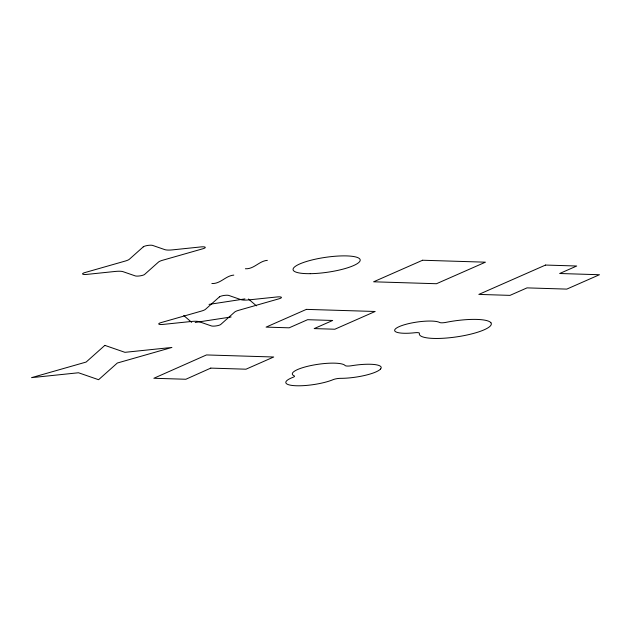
<?xml version="1.0" encoding="UTF-8"?>
<svg xmlns="http://www.w3.org/2000/svg" width="631" height="631" viewBox="0 0 631 631"><rect width="100%" height="100%" fill="white"/><g stroke="black" fill="none" stroke-linecap="round" stroke-linejoin="round"><path stroke-width="0.95" d="M267.347 260.351C259.12 260.958 254.041 269.271 245.388 268.759M233.809 275.108C225.582 275.715 220.511 284.029 211.85 283.516M209.035 304.387L244.962 298.905M195.192 322.465L231.12 316.983M248.472 299.007L256.415 305.846M183.739 315.524L191.682 322.354M143.245 246.879L129.394 259.223A10.199 2.264 -8.3 0 1 125.222 261.06L84.854 272.584A5.103 1.128 -8.3 0 0 82.669 274.083A5.103 1.128 -8.3 0 0 86.841 274.398L115.37 271.433A10.199 2.264 -8.3 0 1 122.99 271.661L135.192 275.881A5.103 1.128 -8.3 0 0 140.137 275.857A5.103 1.128 -8.3 0 0 144.602 274.43L158.46 262.086A10.199 2.264 -8.3 0 1 162.624 260.248L202.993 248.724A5.103 1.128 -8.3 0 0 205.178 247.226A5.103 1.128 -8.3 0 0 201.013 246.91L172.484 249.876A10.199 2.264 -8.3 0 1 164.865 249.647L152.655 245.427A5.103 1.128 -8.3 0 0 147.717 245.451A5.103 1.128 -8.3 0 0 143.245 246.879M104.856 345.378L86.132 362.06L31.55 377.646L78.504 372.763L98.594 379.712L117.327 363.022L171.908 347.444L124.946 352.327L104.856 345.378M219.399 296.909L205.548 309.253A10.199 2.264 -8.3 0 1 201.376 311.091L161.008 322.615A5.103 1.128 -8.3 0 0 158.823 324.113A5.103 1.128 -8.3 0 0 162.995 324.421L191.516 321.463A10.199 2.264 -8.3 0 1 199.144 321.692L211.346 325.911A5.103 1.128 -8.3 0 0 216.283 325.888A5.103 1.128 -8.3 0 0 220.755 324.452L234.606 312.116A10.199 2.264 -8.3 0 1 238.778 310.278L279.147 298.755A5.103 1.128 -8.3 0 0 281.331 297.256A5.103 1.128 -8.3 0 0 277.159 296.941L248.638 299.906A10.199 2.264 -8.3 0 1 241.01 299.67L228.808 295.45A5.103 1.128 -8.3 0 0 223.871 295.482A5.103 1.128 -8.3 0 0 219.399 296.909M210.778 368.11L185.869 379.255L153.869 378.269L206.479 354.938L273.704 357.004L246.003 369.198L210.778 368.11M306.398 309.371L266.101 327.11L289.148 327.82L307.605 319.696L332.663 320.469L314.199 328.593L334.84 329.224L375.145 311.485L306.398 309.371M422.581 260.24L373.615 281.797L436.471 283.729L485.436 262.18L422.581 260.24M545.547 265.052L478.85 294.409L510.006 295.371L527.027 287.878L566.796 289.108L599.45 274.73L559.681 273.507L576.702 266.014L545.547 265.052M310.271 273.673A33.916 7.517 -8.3 0 0 360.198 260.011A33.916 7.517 -8.3 0 0 309.387 260.65A33.916 7.517 -8.3 0 0 310.271 273.673M490.902 322.741A36.369 8.061 -8.3 0 0 445.817 322.394A5.103 1.128 -8.3 0 1 439.681 322.496A23.331 5.166 -8.3 0 0 413.802 322.567A23.331 5.166 -8.3 0 0 394.651 330.502A23.331 5.166 -8.3 0 0 414.977 332.726A5.103 1.128 -8.3 0 1 419.41 333.326A36.369 8.061 -8.3 0 0 456.844 336.844A36.369 8.061 -8.3 0 0 490.902 322.741M380.572 368.993A26.873 5.955 -8.3 0 0 351.491 365.743A5.813 1.286 -8.3 0 1 345.133 365.546A26.873 5.955 -8.3 0 0 311.809 365.373A26.873 5.955 -8.3 0 0 294.125 375.808A5.813 1.286 -8.3 0 1 292.965 377.33A26.873 5.955 -8.3 0 0 294.929 385.699A26.873 5.955 -8.3 0 0 333.073 379.665A5.813 1.286 -8.3 0 1 340.582 378.34A26.873 5.955 -8.3 0 0 380.572 368.993"/></g></svg>
